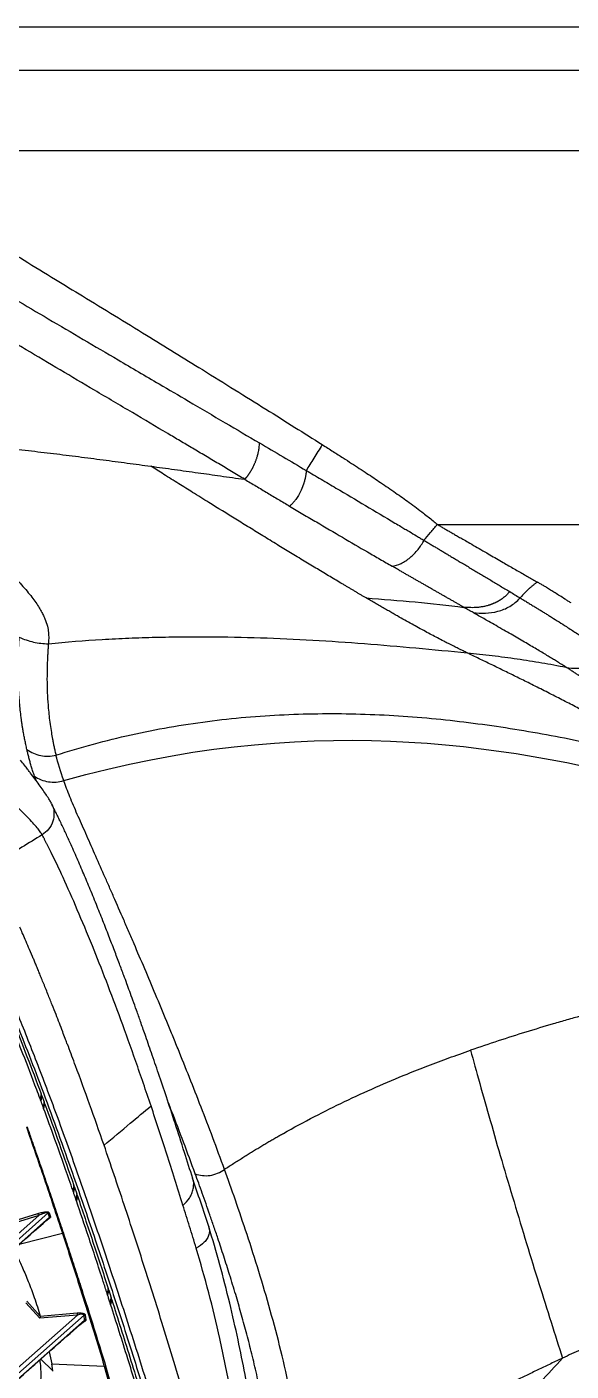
# Model space of a CAD drawing. Extents: x 0 to 84, y -21 to 126.
# Drawn here: x 18.97 to 24.44, y 61.54 to 75.05 of the extents above; entities that cross this region are included whole.
import ezdxf

# ---------------------------------------------------------------- set-up
doc = ezdxf.new("R2010")
doc.units = 0
doc.header["$MEASUREMENT"] = 0
doc.layers.add('1', color=4, linetype='Continuous')

# ---------------------------------------------------------------- blocks, each defined once
blk = doc.blocks.new('PRODIGY')
at = {"layer": '1', "color": 3, "linetype": 'Continuous', "lineweight": 25}
for p, q in [((6.248, 75.05), (39.402, 75.05)), ((15.921, 74.614), (39.001, 74.614)), ((17.136, 73.806), (38.818, 73.806)), ((23.098, 70.05), (35.803, 70.05)), ((19.064, 67.476), (19.047, 67.522)), ((19.215, 67.248), (19.226, 67.229)), ((19.115, 64.328), (19.105, 64.278)), ((19.122, 64.309), (19.112, 64.259)), ((19.122, 64.309), (19.115, 64.328)), ((19.122, 64.309), (19.144, 64.25)), ((19.144, 64.25), (19.134, 64.2)), ((19.15, 64.233), (19.14, 64.183)), ((19.15, 64.233), (19.144, 64.25)), ((19.444, 63.409), (19.433, 63.36)), ((19.45, 63.39), (19.44, 63.341)), ((19.45, 63.39), (19.444, 63.409)), ((19.45, 63.39), (19.473, 63.323)), ((19.473, 63.323), (19.463, 63.274)), ((19.48, 63.303), (19.47, 63.254)), ((19.48, 63.303), (19.473, 63.323)), ((17.859, 62.014), (19.09, 63.107)), ((19.187, 63.132), (17.863, 61.958)), ((19.2, 63.091), (17.891, 61.93)), ((19.09, 63.107), (18.698, 62.987)), ((18.702, 63.011), (19.082, 63.127)), ((19.2, 63.091), (19.187, 63.132)), ((19.194, 63.135), (19.208, 63.094)), ((19.33, 62.925), (18.895, 62.816)), ((19.789, 62.372), (19.777, 62.326)), ((19.794, 62.355), (19.783, 62.309)), ((19.794, 62.355), (19.789, 62.372)), ((19.794, 62.355), (19.818, 62.281)), ((19.818, 62.281), (19.806, 62.235)), ((19.825, 62.26), (19.818, 62.281)), ((19.101, 62.075), (18.962, 62.228)), ((19.106, 62.097), (18.971, 62.246)), ((19.825, 62.26), (19.813, 62.214)), ((18.536, 61.272), (19.48, 62.107)), ((19.546, 62.104), (18.547, 61.221)), ((18.577, 61.194), (19.552, 62.056)), ((19.48, 62.107), (19.101, 62.075)), ((19.106, 62.097), (19.477, 62.128)), ((19.535, 62.036), (19.543, 62.043)), ((19.552, 62.056), (19.546, 62.104)), ((19.558, 62.107), (19.564, 62.06)), ((19.195, 61.737), (19.221, 61.615)), ((19.112, 61.664), (19.233, 61.545)), ((19.221, 61.615), (19.75, 61.593)), ((19.233, 61.545), (19.221, 61.615)), ((19.75, 61.593), (19.795, 61.425)), ((19.763, 61.596), (19.808, 61.428)), ((19.234, 61.543), (19.233, 61.545))]:
    blk.add_line(p, q, dxfattribs=at)
for centre, radius, start, end in [((19.2, 63.113), 0.0228, 103.6377, 124.3934), ((19.213, 63.072), 0.0228, 103.0944, 124.2672), ((19.325, 62.948), 0.0231, 281.7254, 304.1695), ((19.407, 62.106), 0.0735, 1.3038, 17.6103), ((19.558, 62.084), 0.0231, 90.1662, 121.0409), ((19.564, 62.037), 0.0232, 89.7358, 120.9954), ((19.75, 61.617), 0.0243, 270.5513, 302.0301)]:
    blk.add_arc(centre, radius, start, end, dxfattribs=at)
for points, knots in [([(17.136, 73.806), (17.338, 73.683), (17.742, 73.437), (18.344, 73.07), (18.85, 72.762), (19.244, 72.521), (19.654, 72.271), (20.147, 71.969), (20.658, 71.654), (21.058, 71.406), (21.368, 71.213), (21.66, 71.03), (21.849, 70.91), (21.941, 70.852)], [0, 0, 0, 0, 0.125636, 0.25168, 0.375119, 0.4406, 0.497176, 0.630815, 0.747997, 0.81639, 0.881188, 0.942391, 1, 1, 1, 1]), ([(18.502, 72.522), (18.509, 72.518), (18.536, 72.502), (18.594, 72.467), (18.703, 72.403), (18.904, 72.283), (19.191, 72.114), (19.537, 71.91), (19.909, 71.692), (20.261, 71.485), (20.62, 71.275), (20.956, 71.077), (21.195, 70.937), (21.31, 70.87)], [0, 0, 0, 0, 0.007511, 0.028401, 0.062595, 0.123807, 0.244036, 0.369306, 0.49411, 0.640499, 0.745393, 0.877094, 1, 1, 1, 1]), ([(21.161, 70.504), (21.117, 70.53), (21.029, 70.583), (20.898, 70.661), (20.767, 70.739), (20.638, 70.815), (20.512, 70.89), (20.31, 71.009), (20.024, 71.179), (19.663, 71.392), (19.307, 71.602), (19.029, 71.767), (18.806, 71.899), (18.639, 71.999), (18.476, 72.096), (18.374, 72.158), (18.329, 72.185)], [0, 0, 0, 0, 0.046898, 0.093464, 0.139798, 0.185465, 0.230133, 0.273664, 0.398933, 0.533595, 0.655596, 0.775691, 0.82756, 0.891317, 0.952713, 1, 1, 1, 1]), ([(16.957, 70.961), (16.978, 70.96), (17.021, 70.958), (17.086, 70.955), (17.154, 70.952), (17.223, 70.948), (17.295, 70.944), (17.368, 70.94), (17.444, 70.935), (17.522, 70.93), (17.602, 70.925), (17.785, 70.911), (18.076, 70.888), (18.425, 70.854), (18.73, 70.822), (18.986, 70.793), (19.239, 70.763), (19.489, 70.732), (19.736, 70.7), (19.979, 70.668), (20.139, 70.646), (20.218, 70.635)], [0, 0, 0, 0, 0.019276, 0.039148, 0.059631, 0.080736, 0.102479, 0.124872, 0.147929, 0.171663, 0.196089, 0.22122, 0.339458, 0.462999, 0.541749, 0.620241, 0.698209, 0.775407, 0.851587, 0.926515, 1, 1, 1, 1]), ([(16.957, 70.961), (16.971, 70.953), (16.998, 70.936), (17.04, 70.91), (17.084, 70.883), (17.128, 70.855), (17.174, 70.826), (17.248, 70.779), (17.355, 70.709), (17.466, 70.634), (17.559, 70.571), (17.649, 70.508), (17.762, 70.428), (17.893, 70.332), (18.063, 70.204), (18.264, 70.047), (18.479, 69.867), (18.666, 69.699), (18.824, 69.546), (18.951, 69.409), (19.046, 69.291), (19.102, 69.205), (19.134, 69.145), (19.159, 69.09), (19.179, 69.029), (19.19, 68.964), (19.191, 68.915), (19.19, 68.879), (19.188, 68.861), (19.188, 68.852)], [0, 0, 0, 0, 0.008451, 0.017238, 0.026363, 0.035827, 0.045631, 0.055779, 0.083415, 0.115566, 0.130086, 0.146436, 0.178037, 0.210329, 0.243112, 0.309202, 0.375911, 0.443315, 0.511382, 0.579157, 0.645716, 0.710886, 0.742326, 0.773336, 0.83341, 0.891395, 0.947117, 0.974569, 1, 1, 1, 1]), ([(21.161, 70.504), (21.163, 70.506), (21.166, 70.509), (21.171, 70.515), (21.176, 70.521), (21.181, 70.526), (21.186, 70.533), (21.191, 70.539), (21.196, 70.545), (21.201, 70.552), (21.205, 70.559), (21.21, 70.565), (21.214, 70.572), (21.224, 70.588), (21.243, 70.621), (21.259, 70.656), (21.27, 70.681), (21.273, 70.691), (21.277, 70.702), (21.282, 70.715), (21.286, 70.729), (21.291, 70.745), (21.296, 70.763), (21.3, 70.782), (21.304, 70.803), (21.307, 70.824), (21.309, 70.847), (21.31, 70.862), (21.31, 70.87)], [0, 0, 0, 0, 0.01944, 0.038788, 0.058074, 0.077324, 0.096563, 0.115813, 0.135096, 0.154431, 0.173836, 0.193327, 0.212917, 0.232617, 0.324131, 0.479388, 0.499901, 0.524619, 0.5536, 0.586889, 0.624517, 0.66648, 0.712727, 0.763134, 0.817484, 0.875437, 0.936501, 1, 1, 1, 1]), ([(21.31, 70.87), (21.389, 70.823), (21.545, 70.731), (21.702, 70.639), (21.779, 70.593)], [0, 0, 0, 0, 0.505079, 1, 1, 1, 1]), ([(21.941, 70.852), (21.912, 70.807), (21.883, 70.761), (21.828, 70.673), (21.802, 70.631), (21.779, 70.593)], [0, 0, 0, 0, 0.5, 0.5, 1, 1, 1, 1]), ([(21.941, 70.852), (21.978, 70.829), (22.048, 70.785), (22.146, 70.722), (22.259, 70.649), (22.385, 70.567), (22.532, 70.469), (22.674, 70.371), (22.795, 70.286), (22.887, 70.217), (22.952, 70.169), (23.006, 70.126), (23.054, 70.088), (23.084, 70.062), (23.098, 70.05)], [0, 0, 0, 0, 0.093314, 0.176173, 0.248576, 0.378885, 0.496302, 0.626065, 0.745197, 0.810608, 0.871026, 0.915944, 0.95893, 1, 1, 1, 1]), ([(20.218, 70.635), (20.257, 70.63), (20.336, 70.619), (20.455, 70.603), (20.574, 70.586), (20.728, 70.565), (20.924, 70.537), (21.08, 70.515), (21.161, 70.504)], [0, 0, 0, 0, 0.124742, 0.250305, 0.376644, 0.503716, 0.740495, 1, 1, 1, 1]), ([(22.381, 69.312), (22.372, 69.317), (22.355, 69.327), (22.329, 69.342), (22.303, 69.358), (22.277, 69.373), (22.251, 69.389), (22.224, 69.405), (22.197, 69.42), (22.17, 69.437), (22.111, 69.471), (22.019, 69.526), (21.892, 69.603), (21.758, 69.683), (21.624, 69.764), (21.485, 69.849), (21.348, 69.933), (21.208, 70.019), (21.028, 70.13), (20.837, 70.248), (20.646, 70.367), (20.495, 70.462), (20.355, 70.549), (20.261, 70.608), (20.218, 70.635)], [0, 0, 0, 0, 0.013568, 0.027157, 0.040766, 0.054394, 0.068039, 0.081701, 0.095379, 0.109071, 0.122776, 0.183697, 0.245763, 0.308596, 0.374048, 0.434544, 0.501156, 0.562492, 0.623771, 0.743816, 0.816239, 0.877004, 0.943333, 1, 1, 1, 1]), ([(21.161, 70.504), (21.199, 70.481), (21.238, 70.458), (21.314, 70.413), (21.352, 70.39), (21.427, 70.345), (21.464, 70.323), (21.538, 70.279), (21.575, 70.257), (21.613, 70.234)], [0, 0, 0, 0, 0.25, 0.25, 0.5, 0.5, 0.75, 0.75, 1, 1, 1, 1]), ([(21.779, 70.593), (21.779, 70.59), (21.779, 70.582), (21.778, 70.571), (21.777, 70.561), (21.775, 70.55), (21.774, 70.54), (21.772, 70.529), (21.77, 70.52), (21.768, 70.51), (21.765, 70.5), (21.763, 70.491), (21.761, 70.483), (21.758, 70.474), (21.756, 70.466), (21.753, 70.458), (21.751, 70.451), (21.748, 70.444), (21.746, 70.437), (21.743, 70.431), (21.741, 70.425), (21.739, 70.42), (21.737, 70.414), (21.734, 70.41), (21.733, 70.405), (21.731, 70.401), (21.729, 70.397), (21.724, 70.386), (21.715, 70.367), (21.701, 70.343), (21.688, 70.321), (21.676, 70.304), (21.665, 70.289), (21.655, 70.276), (21.644, 70.264), (21.634, 70.253), (21.623, 70.243), (21.616, 70.237), (21.613, 70.234)], [0, 0, 0, 0, 0.029458, 0.05852, 0.087099, 0.115121, 0.142517, 0.169229, 0.195207, 0.220407, 0.244792, 0.268333, 0.291004, 0.312786, 0.333663, 0.353624, 0.37266, 0.390767, 0.407942, 0.424184, 0.439495, 0.453876, 0.467332, 0.479868, 0.491487, 0.502195, 0.511999, 0.520903, 0.592791, 0.657848, 0.716324, 0.768575, 0.807811, 0.846591, 0.885033, 0.923287, 0.961536, 1, 1, 1, 1]), ([(21.779, 70.593), (21.829, 70.564), (21.929, 70.505), (22.128, 70.387), (22.376, 70.24), (22.593, 70.112), (22.725, 70.033), (22.773, 70.004), (22.826, 69.973), (22.877, 69.942), (22.926, 69.913), (22.951, 69.898), (22.963, 69.891)], [0, 0, 0, 0, 0.126667, 0.252682, 0.503362, 0.753428, 0.803052, 0.838864, 0.875823, 0.937526, 0.969071, 1, 1, 1, 1]), ([(21.613, 70.234), (21.657, 70.208), (21.702, 70.181), (21.792, 70.128), (21.837, 70.101), (21.971, 70.023), (22.058, 69.971), (22.229, 69.871), (22.313, 69.822), (22.417, 69.762), (22.438, 69.749), (22.48, 69.725), (22.5, 69.713), (22.562, 69.678), (22.603, 69.654), (22.643, 69.631)], [0, 0, 0, 0, 0.125, 0.125, 0.25, 0.25, 0.5, 0.5, 0.75, 0.75, 0.8125, 0.8125, 0.875, 0.875, 1, 1, 1, 1]), ([(22.963, 69.891), (22.984, 69.916), (23.006, 69.943), (23.052, 69.996), (23.075, 70.023), (23.098, 70.05)], [0, 0, 0, 0, 0.5, 0.5, 1, 1, 1, 1]), ([(23.098, 70.05), (23.109, 70.044), (23.13, 70.031), (23.163, 70.012), (23.198, 69.992), (23.234, 69.971), (23.272, 69.949), (23.312, 69.926), (23.357, 69.901), (23.414, 69.868), (23.481, 69.829), (23.548, 69.791), (23.636, 69.74), (23.737, 69.681), (23.838, 69.623), (23.91, 69.582), (23.961, 69.553), (24.01, 69.525), (24.057, 69.498), (24.088, 69.48), (24.103, 69.472)], [0, 0, 0, 0, 0.0303868, 0.0624874, 0.0963097, 0.1318616, 0.1691512, 0.2081866, 0.2489757, 0.3008544, 0.373929, 0.446907, 0.4989232, 0.6345284, 0.7491092, 0.8023144, 0.8540154, 0.9042026, 0.9528668, 1, 1, 1, 1]), ([(22.963, 69.891), (22.974, 69.884), (22.997, 69.871), (23.031, 69.85), (23.066, 69.83), (23.101, 69.809), (23.136, 69.788), (23.172, 69.766), (23.208, 69.745), (23.244, 69.723), (23.281, 69.701), (23.32, 69.678), (23.362, 69.653), (23.407, 69.626), (23.452, 69.599), (23.498, 69.572), (23.544, 69.544), (23.59, 69.517), (23.637, 69.489), (23.684, 69.46), (23.731, 69.432), (23.778, 69.403), (23.81, 69.384), (23.826, 69.375)], [0, 0, 0, 0, 0.0382461, 0.0769517, 0.1161068, 0.1557013, 0.1957255, 0.2361697, 0.277025, 0.318283, 0.3599361, 0.4019779, 0.4526065, 0.5039881, 0.5561198, 0.608996, 0.6626121, 0.7169679, 0.7720668, 0.8279143, 0.8845167, 0.9418785, 1, 1, 1, 1]), ([(23.365, 69.217), (23.356, 69.223), (23.337, 69.233), (23.309, 69.25), (23.28, 69.266), (23.252, 69.282), (23.223, 69.299), (23.194, 69.315), (23.164, 69.332), (23.135, 69.349), (23.105, 69.366), (23.075, 69.383), (23.045, 69.4), (23.015, 69.417), (22.985, 69.435), (22.954, 69.452), (22.924, 69.47), (22.893, 69.487), (22.862, 69.505), (22.831, 69.523), (22.8, 69.54), (22.769, 69.558), (22.738, 69.576), (22.706, 69.595), (22.675, 69.613), (22.654, 69.625), (22.643, 69.631)], [0, 0, 0, 0, 0.040908, 0.081895, 0.122958, 0.164096, 0.205305, 0.246583, 0.287929, 0.32934, 0.370814, 0.412349, 0.453944, 0.495598, 0.53731, 0.57908, 0.620907, 0.662791, 0.704734, 0.746737, 0.7888, 0.830922, 0.873104, 0.915345, 0.957644, 1, 1, 1, 1]), ([(24.103, 69.472), (24.099, 69.47), (24.093, 69.465), (24.083, 69.457), (24.073, 69.449), (24.063, 69.442), (24.053, 69.433), (24.043, 69.425), (24.033, 69.417), (24.023, 69.408), (24.011, 69.397), (23.996, 69.383), (23.979, 69.366), (23.962, 69.348), (23.946, 69.33), (23.935, 69.318), (23.93, 69.312)], [0, 0, 0, 0, 0.056143, 0.112048, 0.167754, 0.223299, 0.278724, 0.33407, 0.389376, 0.444685, 0.500036, 0.600582, 0.700614, 0.80037, 0.900084, 1, 1, 1, 1]), ([(24.443, 69.262), (24.437, 69.265), (24.427, 69.271), (24.411, 69.281), (24.396, 69.291), (24.368, 69.308), (24.331, 69.332), (24.283, 69.362), (24.238, 69.391), (24.199, 69.415), (24.164, 69.436), (24.133, 69.454), (24.113, 69.466), (24.103, 69.472)], [0, 0, 0, 0, 0.051372, 0.101692, 0.150973, 0.199218, 0.357654, 0.49856, 0.62875, 0.748909, 0.835543, 0.919245, 1, 1, 1, 1]), ([(23.399, 68.76), (23.385, 68.766), (23.355, 68.781), (23.31, 68.803), (23.261, 68.827), (23.212, 68.851), (23.158, 68.879), (23.102, 68.908), (23.04, 68.941), (22.977, 68.975), (22.911, 69.011), (22.842, 69.049), (22.771, 69.088), (22.707, 69.125), (22.653, 69.155), (22.609, 69.181), (22.564, 69.206), (22.519, 69.232), (22.473, 69.259), (22.427, 69.285), (22.396, 69.303), (22.381, 69.312)], [0, 0, 0, 0, 0.059027, 0.124822, 0.183507, 0.250516, 0.306214, 0.376431, 0.439189, 0.501837, 0.568307, 0.627682, 0.69233, 0.75415, 0.789965, 0.825572, 0.860958, 0.896107, 0.931005, 0.96564, 1, 1, 1, 1]), ([(23.826, 69.375), (23.823, 69.372), (23.818, 69.366), (23.811, 69.359), (23.804, 69.351), (23.796, 69.344), (23.789, 69.337), (23.782, 69.33), (23.774, 69.324), (23.767, 69.318), (23.76, 69.313), (23.753, 69.307), (23.746, 69.302), (23.739, 69.297), (23.732, 69.293), (23.726, 69.289), (23.719, 69.285), (23.713, 69.281), (23.707, 69.277), (23.701, 69.274), (23.695, 69.271), (23.689, 69.268), (23.683, 69.265), (23.678, 69.262), (23.672, 69.26), (23.667, 69.258), (23.662, 69.256), (23.657, 69.254), (23.652, 69.252), (23.648, 69.25), (23.644, 69.248), (23.639, 69.247), (23.636, 69.245), (23.632, 69.244), (23.628, 69.243), (23.625, 69.241), (23.621, 69.24), (23.618, 69.239), (23.616, 69.239), (23.613, 69.238), (23.61, 69.237), (23.597, 69.233), (23.573, 69.227), (23.538, 69.221), (23.503, 69.216), (23.468, 69.214), (23.433, 69.214), (23.399, 69.215), (23.377, 69.217), (23.365, 69.217)], [0, 0, 0, 0, 0.020265, 0.040004, 0.059245, 0.078009, 0.096317, 0.114185, 0.131629, 0.148661, 0.165291, 0.181528, 0.19738, 0.212852, 0.227947, 0.24267, 0.257023, 0.271006, 0.284621, 0.297868, 0.310746, 0.323255, 0.335393, 0.347159, 0.358552, 0.369569, 0.380208, 0.390469, 0.400348, 0.409844, 0.418955, 0.42768, 0.436015, 0.443961, 0.451514, 0.458673, 0.465438, 0.471806, 0.477776, 0.483347, 0.488519, 0.493289, 0.566044, 0.63933, 0.71283, 0.786147, 0.858808, 0.930285, 1, 1, 1, 1]), ([(23.458, 69.165), (23.497, 69.16), (23.58, 69.156), (23.707, 69.172), (23.788, 69.204), (23.863, 69.249), (23.898, 69.277), (23.93, 69.312)], [0, 0, 0, 0, 0.25, 0.5, 0.75, 0.75, 1, 1, 1, 1]), ([(23.93, 69.312), (23.936, 69.308), (23.949, 69.301), (23.967, 69.289), (23.986, 69.278), (24.004, 69.267), (24.022, 69.256), (24.04, 69.245), (24.058, 69.234), (24.076, 69.223), (24.093, 69.212), (24.111, 69.202), (24.128, 69.191), (24.145, 69.181), (24.162, 69.17), (24.179, 69.16), (24.196, 69.149), (24.212, 69.139), (24.228, 69.129), (24.266, 69.106), (24.323, 69.07), (24.389, 69.028), (24.446, 68.991), (24.496, 68.959), (24.546, 68.926), (24.61, 68.882), (24.665, 68.843), (24.716, 68.807), (24.749, 68.782), (24.783, 68.757), (24.805, 68.742), (24.817, 68.733)], [0, 0, 0, 0, 0.013777, 0.027555, 0.041337, 0.055129, 0.068934, 0.082755, 0.096597, 0.110462, 0.124355, 0.138279, 0.152238, 0.166233, 0.180268, 0.194347, 0.208472, 0.222646, 0.236872, 0.251154, 0.321974, 0.393528, 0.446587, 0.499916, 0.561315, 0.624283, 0.749391, 0.808911, 0.87464, 0.928746, 1, 1, 1, 1]), ([(23.458, 69.165), (23.451, 69.169), (23.436, 69.177), (23.413, 69.19), (23.39, 69.204), (23.374, 69.213), (23.365, 69.217)], [0, 0, 0, 0, 0.2404266, 0.4869975, 0.7400519, 1, 1, 1, 1]), ([(24.391, 68.616), (24.387, 68.619), (24.378, 68.625), (24.365, 68.633), (24.351, 68.642), (24.337, 68.65), (24.316, 68.663), (24.286, 68.682), (24.245, 68.707), (24.199, 68.735), (24.133, 68.775), (24.038, 68.831), (23.931, 68.893), (23.839, 68.947), (23.765, 68.989), (23.691, 69.032), (23.623, 69.071), (23.564, 69.104), (23.512, 69.134), (23.476, 69.154), (23.458, 69.165)], [0, 0, 0, 0, 0.025985, 0.051464, 0.076453, 0.100964, 0.125002, 0.187454, 0.249946, 0.311171, 0.375126, 0.500133, 0.625548, 0.688675, 0.75158, 0.81791, 0.876899, 0.917096, 0.958088, 1, 1, 1, 1]), ([(18.971, 67.79), (18.97, 67.798), (18.966, 67.814), (18.961, 67.838), (18.956, 67.862), (18.951, 67.886), (18.946, 67.909), (18.942, 67.933), (18.936, 67.964), (18.93, 67.998), (18.924, 68.037), (18.919, 68.074), (18.912, 68.124), (18.905, 68.186), (18.899, 68.247), (18.895, 68.295), (18.891, 68.341), (18.886, 68.421), (18.882, 68.534), (18.882, 68.665), (18.886, 68.763), (18.889, 68.826), (18.891, 68.858), (18.893, 68.887), (18.895, 68.908), (18.895, 68.918)], [0, 0, 0, 0, 0.017044, 0.034229, 0.051556, 0.069026, 0.086644, 0.104418, 0.122357, 0.157072, 0.18329, 0.214257, 0.244432, 0.305169, 0.369315, 0.4005, 0.431502, 0.494217, 0.618165, 0.746061, 0.872677, 0.911064, 0.936001, 0.97051, 1, 1, 1, 1]), ([(18.895, 68.918), (18.941, 68.896), (18.989, 68.88), (19.087, 68.858), (19.137, 68.852), (19.188, 68.852)], [0, 0, 0, 0, 0.5, 0.5, 1, 1, 1, 1]), ([(19.188, 68.852), (19.369, 68.87), (19.55, 68.884), (19.819, 68.9), (19.908, 68.904), (20.087, 68.912), (20.176, 68.915), (20.353, 68.919), (20.441, 68.921), (20.618, 68.922), (20.706, 68.923), (20.971, 68.921), (21.146, 68.918), (21.496, 68.906), (21.671, 68.898), (22.019, 68.878), (22.192, 68.866), (22.711, 68.827), (23.056, 68.794), (23.399, 68.76)], [0, 0, 0, 0, 0.125, 0.125, 0.1875, 0.1875, 0.25, 0.25, 0.3125, 0.3125, 0.375, 0.375, 0.5, 0.5, 0.625, 0.625, 0.75, 0.75, 1, 1, 1, 1]), ([(19.188, 68.852), (19.187, 68.842), (19.185, 68.819), (19.183, 68.784), (19.181, 68.747), (19.178, 68.702), (19.176, 68.652), (19.174, 68.571), (19.173, 68.464), (19.177, 68.334), (19.187, 68.194), (19.2, 68.071), (19.216, 67.965), (19.227, 67.902), (19.236, 67.854), (19.245, 67.815), (19.254, 67.774), (19.261, 67.746), (19.264, 67.732)], [0, 0, 0, 0, 0.032582, 0.067721, 0.105408, 0.145631, 0.199728, 0.2543, 0.380622, 0.506344, 0.615827, 0.756261, 0.824805, 0.878168, 0.907045, 0.936971, 0.967956, 1, 1, 1, 1]), ([(23.399, 68.76), (23.44, 68.755), (23.481, 68.751), (23.565, 68.742), (23.607, 68.738), (23.733, 68.723), (23.817, 68.712), (23.984, 68.688), (24.066, 68.675), (24.23, 68.647), (24.311, 68.632), (24.391, 68.616)], [0, 0, 0, 0, 0.125, 0.125, 0.25, 0.25, 0.5, 0.5, 0.75, 0.75, 1, 1, 1, 1]), ([(25.267, 67.706), (25.264, 67.71), (25.258, 67.716), (25.25, 67.726), (25.241, 67.735), (25.232, 67.745), (25.218, 67.759), (25.198, 67.778), (25.159, 67.812), (25.102, 67.856), (24.993, 67.931), (24.82, 68.036), (24.617, 68.149), (24.436, 68.245), (24.298, 68.316), (24.156, 68.388), (24.018, 68.457), (23.886, 68.522), (23.762, 68.583), (23.64, 68.643), (23.519, 68.701), (23.438, 68.74), (23.399, 68.76)], [0, 0, 0, 0, 0.013263, 0.02614, 0.03863, 0.050733, 0.06245, 0.094652, 0.124965, 0.187184, 0.250618, 0.369993, 0.501768, 0.564265, 0.627008, 0.68997, 0.752021, 0.804141, 0.855, 0.904591, 0.952921, 1, 1, 1, 1]), ([(26.682, 67.322), (26.676, 67.324), (26.663, 67.329), (26.645, 67.335), (26.627, 67.341), (26.609, 67.348), (26.591, 67.354), (26.573, 67.361), (26.556, 67.367), (26.539, 67.373), (26.522, 67.379), (26.505, 67.386), (26.488, 67.392), (26.472, 67.398), (26.456, 67.404), (26.439, 67.41), (26.424, 67.416), (26.408, 67.422), (26.392, 67.428), (26.377, 67.434), (26.362, 67.44), (26.347, 67.446), (26.332, 67.452), (26.318, 67.457), (26.303, 67.463), (26.27, 67.477), (26.22, 67.497), (26.16, 67.523), (26.105, 67.548), (26.058, 67.57), (26.013, 67.592), (25.971, 67.613), (25.93, 67.634), (25.88, 67.661), (25.818, 67.693), (25.725, 67.744), (25.638, 67.794), (25.556, 67.843), (25.477, 67.89), (25.382, 67.95), (25.273, 68.021), (25.166, 68.093), (25.027, 68.188), (24.889, 68.284), (24.745, 68.383), (24.652, 68.446), (24.575, 68.497), (24.526, 68.529), (24.485, 68.556), (24.455, 68.575), (24.424, 68.595), (24.403, 68.609), (24.391, 68.616)], [0, 0, 0, 0, 0.003008, 0.006018, 0.009031, 0.012047, 0.015069, 0.018096, 0.021129, 0.02417, 0.027219, 0.030277, 0.033346, 0.036425, 0.039516, 0.04262, 0.045738, 0.048871, 0.052019, 0.055184, 0.058366, 0.061567, 0.064788, 0.06803, 0.071294, 0.07458, 0.090912, 0.107826, 0.123533, 0.140126, 0.155035, 0.171927, 0.187306, 0.203026, 0.233536, 0.26508, 0.327085, 0.35753, 0.389066, 0.449528, 0.512762, 0.574449, 0.636028, 0.758723, 0.82018, 0.88029, 0.910723, 0.940467, 0.95529, 0.970318, 0.98455, 1, 1, 1, 1]), ([(19.264, 67.732), (19.513, 67.812), (19.765, 67.881), (20.273, 67.994), (20.53, 68.038), (21.044, 68.105), (21.301, 68.127), (21.815, 68.151), (22.071, 68.153), (22.581, 68.138), (22.834, 68.121), (23.335, 68.073), (23.584, 68.04), (24.075, 67.963), (24.318, 67.918), (24.797, 67.819), (25.034, 67.764), (25.267, 67.706)], [0, 0, 0, 0, 0.125, 0.125, 0.25, 0.25, 0.375, 0.375, 0.5, 0.5, 0.625, 0.625, 0.75, 0.75, 0.875, 0.875, 1, 1, 1, 1]), ([(19.001, 67.561), (18.993, 67.572), (18.976, 67.595), (18.944, 67.635), (18.921, 67.665), (18.908, 67.682)], [0, 0, 0, 0, 0.256499, 0.575393, 1, 1, 1, 1]), ([(19.047, 67.522), (19.045, 67.529), (19.04, 67.545), (19.032, 67.568), (19.025, 67.59), (19.019, 67.612), (19.012, 67.634), (19.006, 67.655), (19.001, 67.676), (18.995, 67.696), (18.99, 67.715), (18.985, 67.735), (18.98, 67.754), (18.976, 67.772), (18.973, 67.784), (18.971, 67.79)], [0, 0, 0, 0, 0.081992, 0.163187, 0.243575, 0.323142, 0.401872, 0.47975, 0.556763, 0.632896, 0.708138, 0.782476, 0.855904, 0.928413, 1, 1, 1, 1]), ([(18.971, 67.79), (19.012, 67.76), (19.06, 67.739), (19.161, 67.719), (19.214, 67.72), (19.264, 67.732)], [0, 0, 0, 0, 0.5, 0.5, 1, 1, 1, 1]), ([(19.218, 67.25), (19.211, 67.261), (19.199, 67.283), (19.17, 67.328), (19.135, 67.379), (19.083, 67.452), (19.036, 67.515), (19.003, 67.558), (19.001, 67.561)], [0, 0, 0, 0, 0.1661263, 0.3353656, 0.5015524, 0.6641442, 0.9782062, 1, 1, 1, 1]), ([(19.125, 66.931), (19.12, 66.94), (19.109, 66.96), (19.076, 67.001), (19.032, 67.052), (18.977, 67.11), (18.913, 67.176), (18.85, 67.24), (18.791, 67.299), (18.729, 67.356), (18.689, 67.402), (18.665, 67.428)], [0, 0, 0, 0, 0.116643, 0.237293, 0.35791, 0.478915, 0.6008, 0.723385, 0.804958, 0.8864, 1, 1, 1, 1]), ([(19.047, 67.522), (19.089, 67.493), (19.137, 67.473), (19.239, 67.458), (19.292, 67.461), (19.342, 67.476)], [0, 0, 0, 0, 0.5, 0.5, 1, 1, 1, 1]), ([(20.958, 63.57), (20.88, 63.786), (20.801, 63.994), (20.645, 64.397), (20.567, 64.591), (20.472, 64.827), (20.453, 64.874), (20.415, 64.966), (20.396, 65.012), (20.34, 65.148), (20.302, 65.238), (20.192, 65.502), (20.119, 65.672), (20.031, 65.878), (20.013, 65.918), (19.979, 65.998), (19.962, 66.038), (19.91, 66.156), (19.877, 66.233), (19.827, 66.347), (19.811, 66.384), (19.779, 66.458), (19.762, 66.495), (19.715, 66.603), (19.683, 66.674), (19.622, 66.812), (19.592, 66.88), (19.549, 66.979), (19.534, 67.011), (19.506, 67.075), (19.492, 67.107), (19.465, 67.168), (19.452, 67.198), (19.427, 67.257), (19.415, 67.286), (19.392, 67.342), (19.381, 67.37), (19.366, 67.41), (19.361, 67.424), (19.353, 67.443), (19.351, 67.45), (19.347, 67.46), (19.346, 67.463), (19.344, 67.47), (19.343, 67.473), (19.342, 67.476)], [0, 0, 0, 0, 0.125, 0.125, 0.25, 0.25, 0.28125, 0.28125, 0.3125, 0.3125, 0.375, 0.375, 0.5, 0.5, 0.53125, 0.53125, 0.5625, 0.5625, 0.625, 0.625, 0.65625, 0.65625, 0.6875, 0.6875, 0.75, 0.75, 0.8125, 0.8125, 0.84375, 0.84375, 0.875, 0.875, 0.90625, 0.90625, 0.9375, 0.9375, 0.96875, 0.96875, 0.984375, 0.984375, 0.992188, 0.992188, 0.996094, 0.996094, 1, 1, 1, 1]), ([(19.226, 67.229), (19.227, 67.227), (19.241, 67.204), (19.247, 67.148), (19.237, 67.066), (19.196, 66.985), (19.148, 66.948), (19.125, 66.931)], [0, 0, 0, 0, 0.014141, 0.242265, 0.478657, 0.750783, 1, 1, 1, 1]), ([(20.639, 63.478), (20.611, 63.566), (20.551, 63.756), (20.463, 64.029), (20.376, 64.293), (20.297, 64.528), (20.225, 64.737), (20.165, 64.91), (20.115, 65.051), (20.075, 65.165), (20.038, 65.266), (20.006, 65.355), (19.976, 65.438), (19.941, 65.531), (19.9, 65.643), (19.849, 65.775), (19.794, 65.92), (19.733, 66.075), (19.668, 66.239), (19.601, 66.402), (19.534, 66.563), (19.466, 66.719), (19.405, 66.856), (19.35, 66.975), (19.315, 67.049), (19.292, 67.097), (19.281, 67.12), (19.27, 67.142), (19.259, 67.164), (19.248, 67.187), (19.237, 67.208), (19.23, 67.223), (19.227, 67.229)], [0, 0, 0, 0, 0.051227, 0.110284, 0.165002, 0.215369, 0.261386, 0.303057, 0.332749, 0.359758, 0.384083, 0.405725, 0.425022, 0.445905, 0.476397, 0.511271, 0.550528, 0.594171, 0.642202, 0.694623, 0.744381, 0.797536, 0.854089, 0.893279, 0.933948, 0.943284, 0.952687, 0.962135, 0.971612, 0.98125, 0.991199, 1, 1, 1, 1]), ([(19.125, 66.931), (18.989, 66.848), (18.715, 66.681), (18.306, 66.418), (17.893, 66.141), (17.477, 65.85), (17.072, 65.553), (16.607, 65.198), (16.078, 64.775), (15.472, 64.261), (14.935, 63.781), (14.475, 63.352), (14.103, 62.993), (13.748, 62.638), (13.411, 62.289), (13.081, 61.935), (12.688, 61.497), (12.239, 60.971), (11.753, 60.364), (11.45, 59.954), (11.301, 59.752)], [0, 0, 0, 0, 0.044709, 0.090349, 0.13691, 0.184379, 0.232745, 0.277954, 0.348418, 0.422679, 0.500679, 0.550525, 0.598903, 0.645795, 0.691185, 0.735062, 0.781563, 0.856423, 0.929252, 1, 1, 1, 1]), ([(20.22, 64.208), (20.168, 64.359), (20.066, 64.661), (19.916, 65.077), (19.77, 65.465), (19.623, 65.836), (19.477, 66.186), (19.34, 66.496), (19.25, 66.685), (19.202, 66.782), (19.189, 66.808), (19.176, 66.833), (19.163, 66.859), (19.15, 66.884), (19.138, 66.908), (19.129, 66.923), (19.125, 66.931)], [0, 0, 0, 0, 0.1251048, 0.2502101, 0.3753182, 0.500431, 0.6405596, 0.7807054, 0.9040849, 0.9179361, 0.9317919, 0.9456275, 0.9593951, 0.9731853, 0.9873096, 1, 1, 1, 1]), ([(18.455, 66.015), (18.491, 65.934), (18.565, 65.767), (18.683, 65.49), (18.809, 65.185), (18.942, 64.851), (19.083, 64.486), (19.229, 64.094), (19.395, 63.632), (19.581, 63.097), (19.787, 62.479), (19.995, 61.838), (20.136, 61.387), (20.206, 61.164)], [0, 0, 0, 0, 0.073434, 0.149042, 0.226912, 0.307125, 0.389668, 0.474472, 0.55786, 0.670736, 0.782355, 0.892082, 1, 1, 1, 1]), ([(20.286, 61.085), (20.247, 61.209), (20.132, 61.579), (19.944, 62.167), (19.723, 62.836), (19.507, 63.465), (19.298, 64.049), (19.095, 64.59), (18.9, 65.084), (18.713, 65.538), (18.597, 65.801), (18.539, 65.933)], [0, 0, 0, 0, 0.059169, 0.177623, 0.296079, 0.414529, 0.53298, 0.649693, 0.766504, 0.883304, 1, 1, 1, 1]), ([(19.748, 63.812), (19.699, 63.951), (19.602, 64.228), (19.495, 64.519), (19.424, 64.708), (19.396, 64.784), (19.373, 64.843), (19.354, 64.893), (19.329, 64.96), (19.298, 65.04), (19.263, 65.13), (19.224, 65.228), (19.181, 65.336), (19.144, 65.428), (19.115, 65.498), (19.096, 65.545), (19.078, 65.589), (19.06, 65.631), (19.044, 65.671), (19.02, 65.728), (18.99, 65.798), (18.956, 65.877), (18.927, 65.944), (18.91, 65.984), (18.902, 66.003)], [0, 0, 0, 0, 0.159638, 0.318415, 0.359826, 0.401157, 0.416577, 0.437532, 0.46746, 0.506317, 0.545815, 0.591526, 0.643402, 0.701391, 0.726608, 0.750159, 0.772861, 0.794715, 0.815726, 0.835897, 0.885812, 0.929774, 0.967826, 1, 1, 1, 1]), ([(24.54, 65.111), (24.493, 65.098), (24.447, 65.085), (24.354, 65.058), (24.308, 65.045), (24.17, 65.005), (24.079, 64.977), (23.894, 64.921), (23.802, 64.891), (23.617, 64.831), (23.524, 64.799), (23.431, 64.767)], [0, 0, 0, 0, 0.125, 0.125, 0.25, 0.25, 0.5, 0.5, 0.75, 0.75, 1, 1, 1, 1]), ([(19.105, 64.278), (19.094, 64.309), (19.035, 64.465), (18.941, 64.711), (18.861, 64.912), (18.826, 65.002)], [0, 0, 0, 0, 0.122207, 0.611082, 1, 1, 1, 1]), ([(18.836, 65.053), (18.881, 64.939), (18.972, 64.708), (19.067, 64.456), (19.115, 64.328)], [0, 0, 0, 0, 0.495566, 1, 1, 1, 1]), ([(20.958, 63.57), (20.973, 63.58), (21.004, 63.601), (21.05, 63.631), (21.096, 63.66), (21.141, 63.688), (21.185, 63.716), (21.228, 63.743), (21.271, 63.769), (21.313, 63.794), (21.354, 63.819), (21.395, 63.843), (21.435, 63.866), (21.474, 63.889), (21.512, 63.911), (21.64, 63.983), (21.856, 64.099), (22.166, 64.254), (22.477, 64.396), (22.723, 64.5), (22.898, 64.57), (23.003, 64.611), (23.109, 64.651), (23.215, 64.69), (23.322, 64.729), (23.395, 64.754), (23.431, 64.767)], [0, 0, 0, 0, 0.0207726, 0.0411515, 0.0611393, 0.0807388, 0.0999524, 0.1187825, 0.1372314, 0.1553014, 0.1729946, 0.1903131, 0.2072589, 0.2238339, 0.2400401, 0.2558792, 0.3853774, 0.5078459, 0.6328997, 0.7559103, 0.7961377, 0.8365516, 0.8771481, 0.9179238, 0.9588754, 1, 1, 1, 1]), ([(23.431, 64.767), (23.46, 64.664), (23.491, 64.553), (23.557, 64.316), (23.593, 64.19), (23.667, 63.93), (23.705, 63.795), (23.785, 63.521), (23.827, 63.382), (23.91, 63.104), (23.952, 62.964), (24.036, 62.69), (24.078, 62.554), (24.161, 62.29), (24.201, 62.161), (24.28, 61.912), (24.318, 61.791), (24.356, 61.673)], [0, 0, 0, 0, 0.125, 0.125, 0.25, 0.25, 0.375, 0.375, 0.5, 0.5, 0.625, 0.625, 0.75, 0.75, 0.875, 0.875, 1, 1, 1, 1]), ([(19.112, 64.259), (19.111, 64.261), (19.109, 64.268), (19.107, 64.274), (19.105, 64.278)], [0, 0, 0, 0, 0.396337, 1, 1, 1, 1]), ([(19.134, 64.2), (19.13, 64.211), (19.123, 64.231), (19.116, 64.25), (19.112, 64.259)], [0, 0, 0, 0, 0.5601608, 1, 1, 1, 1]), ([(19.14, 64.183), (19.14, 64.185), (19.137, 64.191), (19.135, 64.197), (19.134, 64.2)], [0, 0, 0, 0, 0.415469, 1, 1, 1, 1]), ([(19.433, 63.36), (19.421, 63.395), (19.361, 63.57), (19.263, 63.849), (19.178, 64.08), (19.14, 64.183)], [0, 0, 0, 0, 0.121707, 0.608577, 1, 1, 1, 1]), ([(19.15, 64.233), (19.199, 64.101), (19.295, 63.837), (19.394, 63.552), (19.444, 63.409)], [0, 0, 0, 0, 0.499515, 1, 1, 1, 1]), ([(19.747, 63.812), (19.835, 63.886), (19.992, 64.019), (20.15, 64.15), (20.22, 64.208)], [0, 0, 0, 0, 0.559998, 1, 1, 1, 1]), ([(20.54, 63.211), (20.486, 63.384), (20.378, 63.731), (20.272, 64.049), (20.22, 64.208)], [0, 0, 0, 0, 0.499921, 1, 1, 1, 1]), ([(20.664, 63.526), (20.586, 63.738), (20.494, 63.987), (20.404, 64.213), (20.391, 64.246)], [0, 0, 0, 0, 0.856306, 1, 1, 1, 1]), ([(18.966, 63.999), (19.025, 63.828), (19.144, 63.486), (19.268, 63.112), (19.33, 62.925)], [0, 0, 0, 0, 0.500001, 1, 1, 1, 1]), ([(18.971, 64.002), (18.986, 63.961), (19.014, 63.88), (19.057, 63.757), (19.098, 63.64), (19.136, 63.529), (19.171, 63.426), (19.216, 63.293), (19.271, 63.13), (19.316, 62.995), (19.338, 62.929)], [0, 0, 0, 0, 0.1201006, 0.2413907, 0.3566396, 0.4565413, 0.555683, 0.6417406, 0.8240687, 1, 1, 1, 1]), ([(20.585, 61.195), (20.513, 61.433), (20.368, 61.911), (20.157, 62.581), (19.949, 63.222), (19.815, 63.615), (19.748, 63.812)], [0, 0, 0, 0, 0.247343, 0.496757, 0.748239, 1, 1, 1, 1]), ([(20.8, 62.995), (20.773, 63.077), (20.718, 63.241), (20.665, 63.401), (20.638, 63.482)], [0, 0, 0, 0, 0.499007, 1, 1, 1, 1]), ([(20.664, 63.526), (20.686, 63.517), (20.71, 63.511), (20.761, 63.506), (20.787, 63.506), (20.839, 63.514), (20.864, 63.521), (20.913, 63.542), (20.937, 63.555), (20.958, 63.57)], [0, 0, 0, 0, 0.25, 0.25, 0.5, 0.5, 0.75, 0.75, 1, 1, 1, 1]), ([(21.454, 60.511), (21.452, 60.526), (21.449, 60.556), (21.444, 60.601), (21.438, 60.643), (21.433, 60.685), (21.427, 60.726), (21.421, 60.765), (21.416, 60.803), (21.41, 60.84), (21.404, 60.876), (21.399, 60.911), (21.393, 60.945), (21.388, 60.977), (21.382, 61.008), (21.377, 61.039), (21.372, 61.068), (21.367, 61.096), (21.362, 61.123), (21.357, 61.149), (21.352, 61.174), (21.347, 61.198), (21.343, 61.221), (21.339, 61.243), (21.334, 61.264), (21.33, 61.284), (21.326, 61.303), (21.309, 61.387), (21.277, 61.535), (21.227, 61.74), (21.177, 61.937), (21.124, 62.128), (21.069, 62.319), (21.011, 62.509), (20.951, 62.697), (20.898, 62.859), (20.851, 62.998), (20.811, 63.113), (20.773, 63.223), (20.735, 63.329), (20.699, 63.429), (20.676, 63.494), (20.664, 63.526)], [0, 0, 0, 0, 0.013092, 0.025884, 0.038375, 0.050564, 0.062451, 0.074036, 0.085319, 0.096299, 0.106976, 0.11735, 0.127423, 0.137192, 0.14666, 0.155826, 0.164691, 0.173254, 0.181516, 0.189478, 0.19714, 0.204503, 0.211566, 0.218329, 0.224794, 0.230961, 0.23683, 0.2424, 0.309593, 0.37531, 0.439562, 0.502345, 0.564566, 0.633061, 0.697198, 0.761356, 0.804777, 0.846743, 0.887251, 0.926299, 0.963883, 1, 1, 1, 1]), ([(21.751, 60.509), (21.737, 60.642), (21.718, 60.778), (21.673, 61.055), (21.647, 61.194), (21.561, 61.611), (21.493, 61.887), (21.381, 62.286), (21.343, 62.417), (21.264, 62.672), (21.225, 62.795), (21.145, 63.034), (21.106, 63.15), (21.03, 63.369), (20.993, 63.473), (20.958, 63.57)], [0, 0, 0, 0, 0.125, 0.125, 0.25, 0.25, 0.5, 0.5, 0.625, 0.625, 0.75, 0.75, 0.875, 0.875, 1, 1, 1, 1]), ([(19.44, 63.341), (19.439, 63.344), (19.437, 63.35), (19.435, 63.357), (19.433, 63.36)], [0, 0, 0, 0, 0.414335, 1, 1, 1, 1]), ([(20.541, 63.212), (20.565, 63.234), (20.601, 63.268), (20.631, 63.327), (20.646, 63.374), (20.649, 63.423), (20.648, 63.459), (20.639, 63.475), (20.638, 63.478)], [0, 0, 0, 0, 0.306791, 0.471685, 0.640019, 0.808333, 0.973204, 1, 1, 1, 1]), ([(19.463, 63.274), (19.458, 63.287), (19.451, 63.309), (19.443, 63.331), (19.44, 63.341)], [0, 0, 0, 0, 0.55986, 1, 1, 1, 1]), ([(19.47, 63.254), (19.469, 63.257), (19.466, 63.264), (19.464, 63.27), (19.463, 63.274)], [0, 0, 0, 0, 0.408359, 1, 1, 1, 1]), ([(19.777, 62.326), (19.765, 62.365), (19.702, 62.559), (19.599, 62.873), (19.51, 63.136), (19.47, 63.254)], [0, 0, 0, 0, 0.120537, 0.60273, 1, 1, 1, 1]), ([(19.48, 63.303), (19.531, 63.153), (19.632, 62.854), (19.737, 62.533), (19.789, 62.372)], [0, 0, 0, 0, 0.498612, 1, 1, 1, 1]), ([(20.674, 62.778), (20.652, 62.852), (20.607, 62.998), (20.563, 63.14), (20.54, 63.211)], [0, 0, 0, 0, 0.500069, 1, 1, 1, 1]), ([(19.082, 63.127), (19.097, 63.131), (19.123, 63.138), (19.154, 63.143), (19.173, 63.144), (19.184, 63.143), (19.19, 63.14), (19.193, 63.138), (19.194, 63.136), (19.194, 63.135)], [0, 0, 0, 0, 0.3611757, 0.6376027, 0.7490586, 0.8425118, 0.9239176, 0.9618462, 1, 1, 1, 1]), ([(19.09, 63.107), (19.089, 63.109), (19.088, 63.113), (19.086, 63.118), (19.084, 63.123), (19.083, 63.126), (19.082, 63.127)], [0, 0, 0, 0, 0.2623045, 0.4975598, 0.7355921, 1, 1, 1, 1]), ([(19.187, 63.132), (19.187, 63.133), (19.187, 63.134), (19.185, 63.135), (19.184, 63.135), (19.179, 63.136), (19.165, 63.135), (19.133, 63.126), (19.107, 63.115), (19.09, 63.107)], [0, 0, 0, 0, 0.0251, 0.050086, 0.075786, 0.102568, 0.218809, 0.472555, 1, 1, 1, 1]), ([(19.208, 63.094), (19.208, 63.092), (19.208, 63.088), (19.202, 63.08), (19.191, 63.068), (19.177, 63.062), (19.171, 63.058)], [0, 0, 0, 0, 0.138157, 0.300984, 0.672062, 1, 1, 1, 1]), ([(19.177, 63.067), (19.184, 63.072), (19.193, 63.078), (19.199, 63.087), (19.2, 63.089), (19.2, 63.091)], [0, 0, 0, 0, 0.667528, 0.841082, 1, 1, 1, 1]), ([(17.896, 61.928), (18.091, 62.104), (18.516, 62.486), (18.946, 62.862), (19.179, 63.066)], [0, 0, 0, 0, 0.459966, 1, 1, 1, 1]), ([(20.799, 62.995), (20.802, 62.983), (20.809, 62.958), (20.804, 62.917), (20.786, 62.875), (20.746, 62.824), (20.703, 62.797), (20.674, 62.778)], [0, 0, 0, 0, 0.143694, 0.315351, 0.487019, 0.658937, 1, 1, 1, 1]), ([(21.274, 60.875), (21.258, 60.977), (21.224, 61.191), (21.164, 61.52), (21.093, 61.87), (21.009, 62.239), (20.912, 62.62), (20.838, 62.868), (20.8, 62.994)], [0, 0, 0, 0, 0.132647, 0.279324, 0.440023, 0.614724, 0.803396, 1, 1, 1, 1]), ([(19.33, 62.925), (19.399, 62.713), (19.536, 62.289), (19.679, 61.825), (19.75, 61.593)], [0, 0, 0, 0, 0.4999988, 1, 1, 1, 1]), ([(19.338, 62.929), (19.361, 62.86), (19.406, 62.725), (19.472, 62.519), (19.542, 62.304), (19.614, 62.077), (19.688, 61.838), (19.738, 61.676), (19.763, 61.596)], [0, 0, 0, 0, 0.163056, 0.322155, 0.477292, 0.654545, 0.828776, 1, 1, 1, 1]), ([(18.838, 62.767), (18.85, 62.744), (18.881, 62.684), (18.93, 62.577), (18.989, 62.438), (19.05, 62.277), (19.087, 62.159), (19.106, 62.097)], [0, 0, 0, 0, 0.105611, 0.288183, 0.498107, 0.735378, 1, 1, 1, 1]), ([(21.126, 60.701), (21.124, 60.716), (21.12, 60.742), (21.114, 60.779), (21.109, 60.812), (21.104, 60.846), (21.099, 60.879), (21.087, 60.955), (21.061, 61.115), (21.019, 61.35), (20.966, 61.616), (20.896, 61.944), (20.802, 62.339), (20.717, 62.63), (20.674, 62.778)], [0, 0, 0, 0, 0.019286, 0.033982, 0.048738, 0.063552, 0.078425, 0.093356, 0.164535, 0.294854, 0.414665, 0.538211, 0.765574, 1, 1, 1, 1]), ([(19.783, 62.309), (19.782, 62.312), (19.78, 62.317), (19.778, 62.323), (19.777, 62.326)], [0, 0, 0, 0, 0.49994, 1, 1, 1, 1]), ([(19.806, 62.235), (19.802, 62.249), (19.794, 62.274), (19.786, 62.298), (19.783, 62.309)], [0, 0, 0, 0, 0.559842, 1, 1, 1, 1]), ([(25.81, 62.326), (25.783, 62.315), (25.73, 62.293), (25.65, 62.259), (25.569, 62.224), (25.489, 62.189), (25.407, 62.154), (25.326, 62.118), (25.244, 62.081), (25.162, 62.045), (25.047, 61.993), (24.9, 61.926), (24.72, 61.843), (24.538, 61.759), (24.417, 61.702), (24.356, 61.673)], [0, 0, 0, 0, 0.054111, 0.108563, 0.163357, 0.218493, 0.273972, 0.329793, 0.385957, 0.442465, 0.499315, 0.622511, 0.747032, 0.872866, 1, 1, 1, 1]), ([(19.813, 62.214), (19.812, 62.217), (19.81, 62.224), (19.808, 62.231), (19.806, 62.235)], [0, 0, 0, 0, 0.413354, 1, 1, 1, 1]), ([(20.181, 61.034), (20.168, 61.077), (20.102, 61.293), (19.979, 61.694), (19.871, 62.033), (19.813, 62.214)], [0, 0, 0, 0, 0.105035, 0.525214, 1, 1, 1, 1]), ([(19.825, 62.26), (19.885, 62.07), (20.006, 61.69), (20.131, 61.282), (20.194, 61.078)], [0, 0, 0, 0, 0.498267, 1, 1, 1, 1]), ([(18.586, 61.196), (18.73, 61.325), (19.045, 61.607), (19.363, 61.885), (19.536, 62.036)], [0, 0, 0, 0, 0.458188, 1, 1, 1, 1]), ([(19.106, 62.097), (19.107, 62.096), (19.107, 62.093), (19.105, 62.088), (19.104, 62.082), (19.102, 62.078), (19.102, 62.076), (19.101, 62.075)], [0, 0, 0, 0, 0.248408, 0.499064, 0.754967, 0.909349, 1, 1, 1, 1]), ([(19.477, 62.128), (19.489, 62.128), (19.506, 62.129), (19.527, 62.126), (19.539, 62.123), (19.548, 62.12), (19.553, 62.115), (19.557, 62.111), (19.557, 62.108), (19.558, 62.107)], [0, 0, 0, 0, 0.37056, 0.515342, 0.645802, 0.749894, 0.847101, 0.922795, 1, 1, 1, 1]), ([(19.546, 62.104), (19.546, 62.104), (19.546, 62.106), (19.544, 62.109), (19.542, 62.111), (19.538, 62.113), (19.53, 62.114), (19.518, 62.115), (19.5, 62.113), (19.487, 62.109), (19.48, 62.107)], [0, 0, 0, 0, 0.055277, 0.109459, 0.164104, 0.220479, 0.339329, 0.46536, 0.728725, 1, 1, 1, 1]), ([(19.564, 62.06), (19.564, 62.058), (19.564, 62.053), (19.559, 62.045), (19.547, 62.036), (19.534, 62.028), (19.524, 62.024), (19.522, 62.024)], [0, 0, 0, 0, 0.131027, 0.278048, 0.553914, 0.916712, 1, 1, 1, 1]), ([(19.543, 62.043), (19.545, 62.045), (19.549, 62.049), (19.551, 62.054), (19.552, 62.056)], [0, 0, 0, 0, 0.519434, 1, 1, 1, 1]), ([(19.097, 61.312), (19.105, 61.376), (19.122, 61.499), (19.11, 61.606), (19.104, 61.657)], [0, 0, 0, 0, 0.523269, 1, 1, 1, 1]), ([(24.356, 61.673), (24.209, 61.512), (24.06, 61.352), (23.757, 61.032), (23.602, 60.873), (23.29, 60.555), (23.131, 60.397), (22.811, 60.082), (22.649, 59.925), (22.322, 59.611), (22.158, 59.454), (21.829, 59.141), (21.663, 58.985), (21.333, 58.67), (21.167, 58.512), (20.837, 58.193), (20.673, 58.032), (20.51, 57.87)], [0, 0, 0, 0, 0.125, 0.125, 0.25, 0.25, 0.375, 0.375, 0.5, 0.5, 0.625, 0.625, 0.75, 0.75, 0.875, 0.875, 1, 1, 1, 1]), ([(24.356, 61.673), (24.317, 61.655), (24.239, 61.618), (24.123, 61.562), (24.007, 61.507), (23.891, 61.451), (23.776, 61.395), (23.661, 61.339), (23.547, 61.283), (23.433, 61.226), (23.319, 61.17), (23.206, 61.113), (23.093, 61.056), (22.98, 60.999), (22.868, 60.942), (22.756, 60.884), (22.644, 60.827), (22.533, 60.769), (22.423, 60.711), (22.312, 60.653), (22.202, 60.595), (22.093, 60.537), (21.983, 60.478), (21.875, 60.419), (21.802, 60.38), (21.766, 60.361)], [0, 0, 0, 0, 0.04431, 0.088541, 0.132695, 0.176771, 0.220771, 0.264693, 0.30854, 0.35231, 0.396005, 0.439625, 0.48317, 0.52664, 0.570037, 0.613359, 0.656608, 0.699784, 0.742888, 0.785919, 0.828878, 0.871765, 0.914581, 0.957326, 1, 1, 1, 1])]:
    blk.add_open_spline(points, degree=3, knots=knots, dxfattribs=at)
for points in [[(22.643, 69.631), (22.672, 69.634), (22.734, 69.654), (22.826, 69.714), (22.907, 69.797), (22.948, 69.86), (22.963, 69.891)], [(22.381, 69.312), (22.713, 69.286), (23.042, 69.261), (23.365, 69.217)], [(23.826, 69.375), (23.861, 69.354), (23.896, 69.333), (23.93, 69.312)], [(24.391, 68.616), (24.428, 68.608), (24.503, 68.601), (24.616, 68.618), (24.723, 68.662), (24.788, 68.707), (24.817, 68.733)], [(19.342, 67.476), (21.727, 68.153), (23.704, 67.872), (25.372, 67.431)], [(19.342, 67.476), (19.309, 67.568), (19.284, 67.652), (19.264, 67.732)]]:
    blk.add_open_spline(points, degree=3, dxfattribs=at)

msp = doc.modelspace()

# ---------------------------------------------------------------- block references
at = {"layer": '1'}
msp.add_blockref('PRODIGY', (0, 0), dxfattribs=at)

doc.saveas('drawing.dxf')
